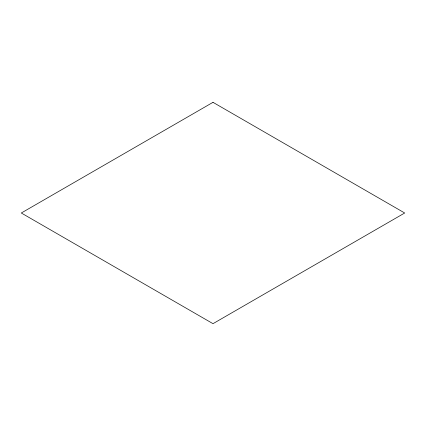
<?xml version="1.0" encoding="UTF-8"?>
<svg xmlns="http://www.w3.org/2000/svg" width="426" height="426" viewBox="0 0 426 426"><rect width="100%" height="100%" fill="white"/><g stroke="black" fill="none" stroke-linecap="round" stroke-linejoin="round"><path stroke-width="0.64" d="M213 102.325L21.3 213L213 323.675L404.7 213L213 102.325"/></g></svg>
